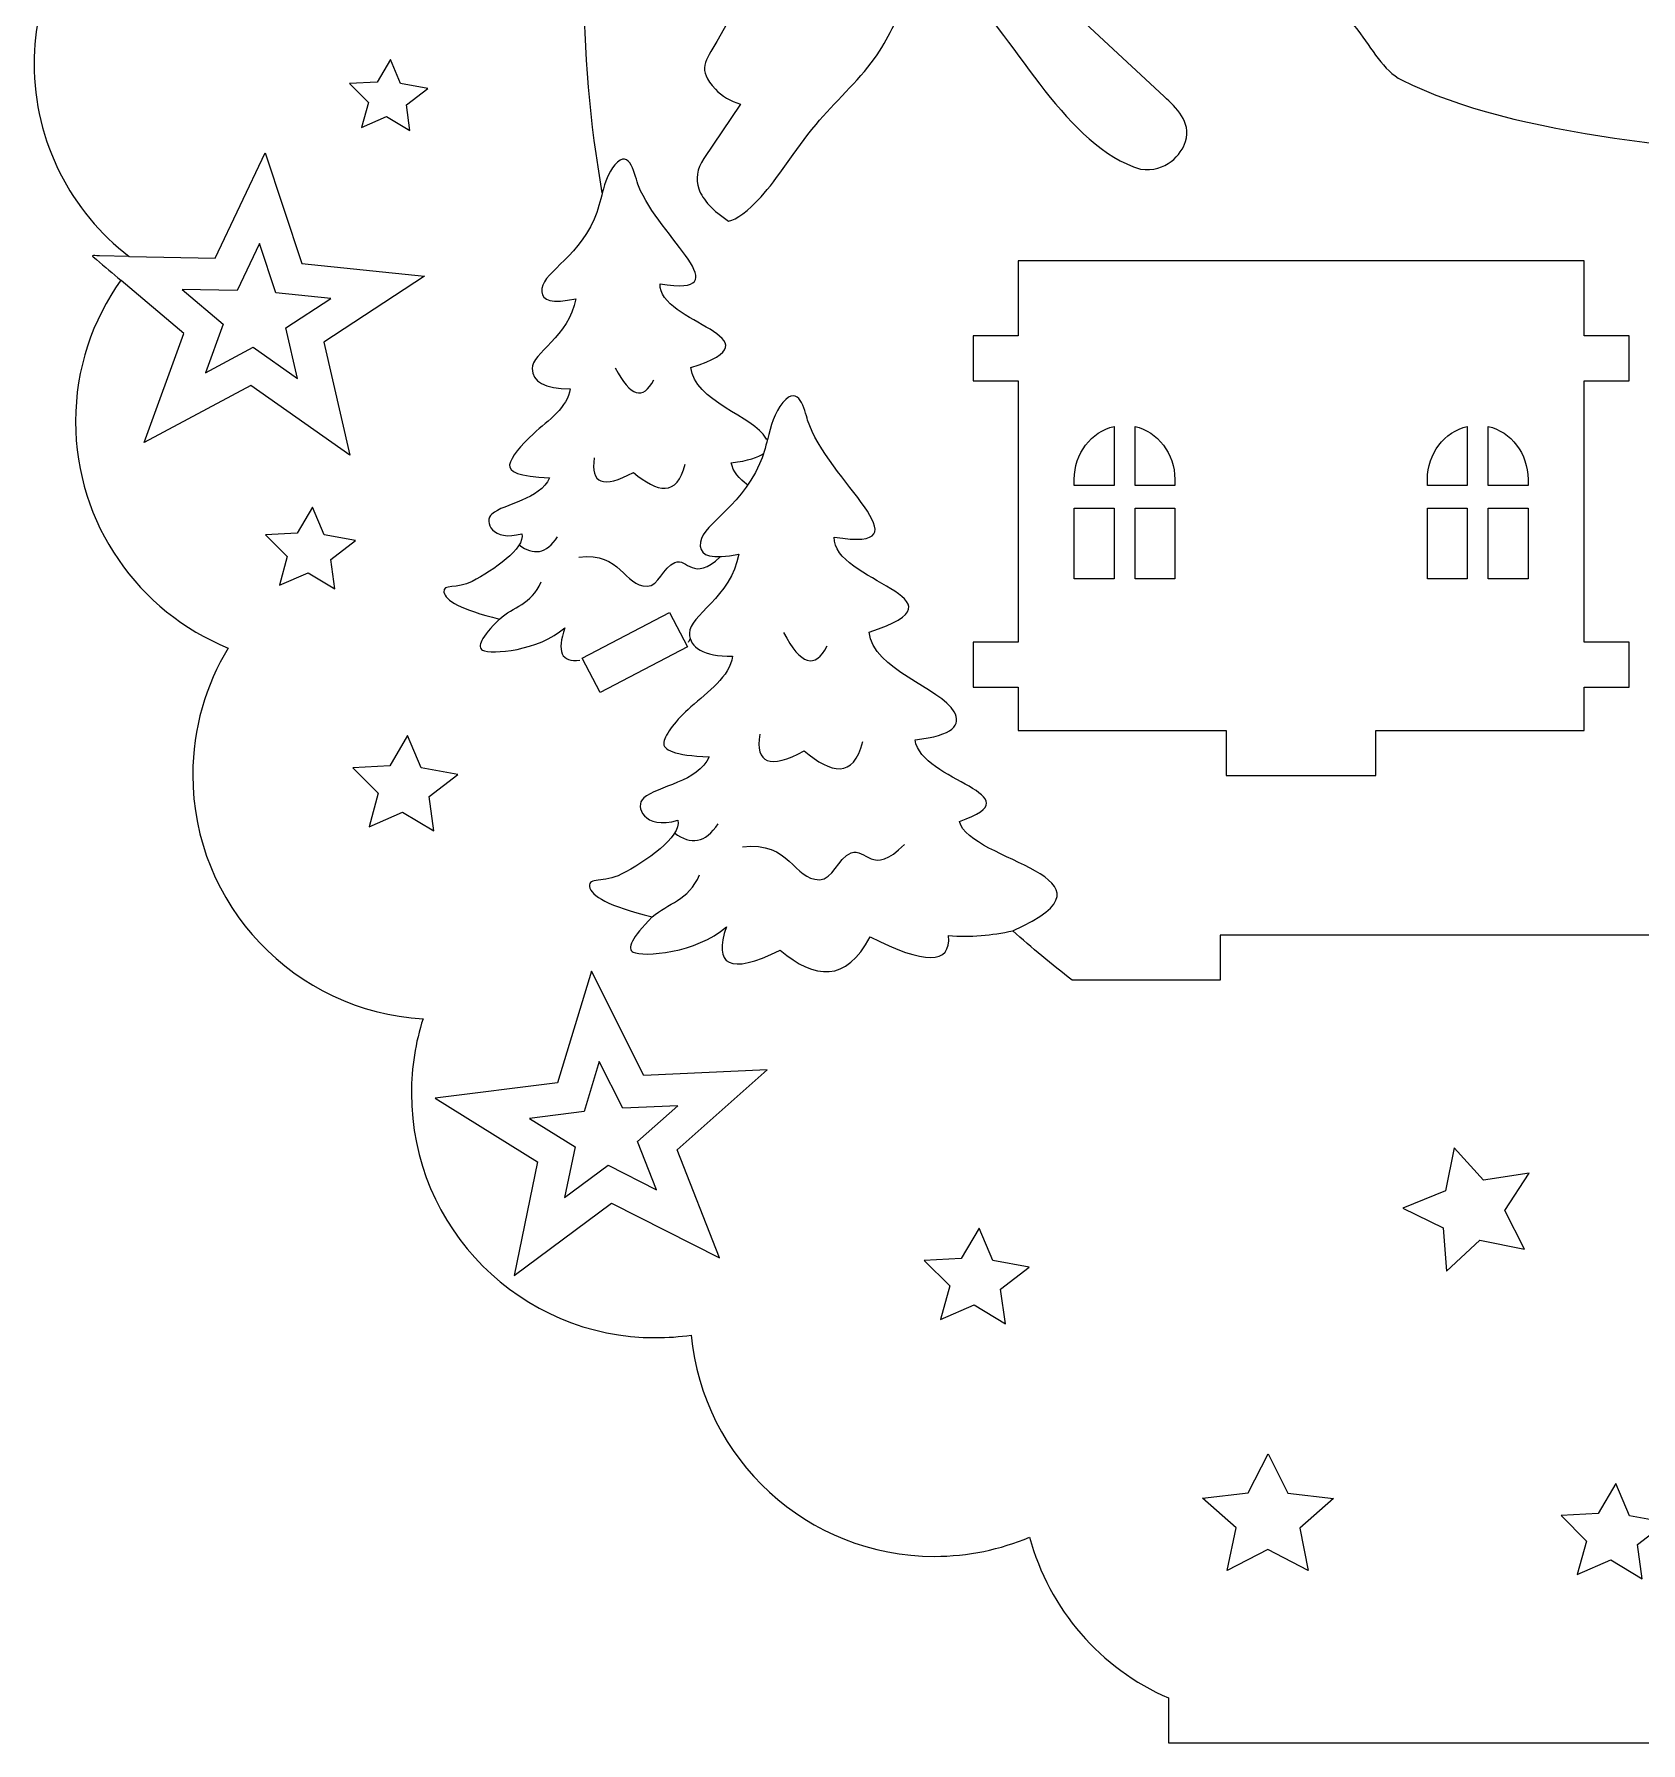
# Model space of a CAD drawing. Header units: centimetres. Extents: x -55.4 to 38.6, y -20 to 10.1.
# Drawn here: x -55.42 to -41.1, y -19.82 to -4.6 of the extents above; entities that cross this region are included whole.
import ezdxf

# ---------------------------------------------------------------- set-up
doc = ezdxf.new("R2010")
doc.units = ezdxf.units.CM
doc.header["$MEASUREMENT"] = 0
doc.layers.add('layer 1', color=7, linetype='Continuous')

msp = doc.modelspace()

# ---------------------------------------------------------------- linework, layer by layer
at = {"layer": 'layer 1', "color": 250, "lineweight": 9}
for points, knots in [([(-34.32913, -19.4163), (-34.32913, -19.4163), (-34.32913, -19.8163), (-34.32913, -19.8163), (-34.32913, -19.8163), (-34.32913, -19.8163), (-45.31141, -19.8163), (-45.31141, -19.8163), (-45.31141, -19.8163), (-45.31141, -19.8163), (-45.31141, -19.4163), (-45.31141, -19.4163), (-45.31141, -19.4163), (-45.91413, -19.1549), (-46.37528, -18.62855), (-46.54795, -17.98422), (-46.54795, -17.98422), (-46.80851, -18.09459), (-47.09505, -18.15565), (-47.39585, -18.15565), (-47.39585, -18.15565), (-48.52813, -18.15565), (-49.45837, -17.29055), (-49.56163, -16.18526), (-49.56163, -16.18526), (-49.66535, -16.20043), (-49.77147, -16.2083), (-49.87941, -16.2083), (-49.87941, -16.2083), (-51.0808, -16.2083), (-52.05471, -15.23439), (-52.05471, -14.03301), (-52.05471, -14.03301), (-52.05471, -13.80123), (-52.01845, -13.57794), (-51.95133, -13.36846), (-51.95133, -13.36846), (-53.09475, -13.3039), (-54.00205, -12.35625), (-54.00205, -11.19667), (-54.00205, -11.19667), (-54.00205, -10.78309), (-53.88664, -10.39645), (-53.68627, -10.06725), (-53.68627, -10.06725), (-54.48371, -9.74467), (-55.04628, -8.96298), (-55.04628, -8.04989), (-55.04628, -8.04989), (-55.04628, -7.58061), (-54.89767, -7.14602), (-54.64317, -6.79218), (-54.64317, -6.79218), (-54.71439, -6.73198), (-54.78739, -6.67025), (-54.8604, -6.60851), (-54.8604, -6.60851), (-54.91568, -6.56178), (-54.9042, -6.57365), (-54.83465, -6.57506), (-54.83465, -6.57506), (-54.83465, -6.57506), (-54.57012, -6.58038), (-54.57012, -6.58038), (-54.57012, -6.58038), (-55.08657, -6.18225), (-55.41536, -5.56101), (-55.41536, -4.86298), (-55.41536, -4.86298), (-55.41536, -4.24602), (-55.15852, -3.68905), (-54.74709, -3.29275), (-54.74709, -3.29275), (-54.92117, -3.22939), (-54.99531, -3.16963), (-55.00517, -3.11197), (-55.00517, -3.11197), (-55.01953, -3.02825), (-54.87787, -3.08386), (-54.72757, -3.00543), (-54.72757, -3.00543), (-54.72173, -3.00241), (-54.71583, -2.99927), (-54.71033, -2.99634), (-54.71033, -2.99634), (-55.02703, -2.62425), (-55.21781, -2.14199), (-55.21781, -1.61519), (-55.21781, -1.61519), (-55.21781, -0.77786), (-54.73585, -0.0531), (-54.03421, 0.29677), (-54.03421, 0.29677), (-54.16875, 0.57646), (-54.24413, 0.89001), (-54.24413, 1.22114), (-54.24413, 1.22114), (-54.24413, 2.36257), (-53.34852, 3.29478), (-52.22173, 3.35341), (-52.22173, 3.35341), (-52.29161, 3.56453), (-52.32944, 3.79027), (-52.32944, 4.02485), (-52.32944, 4.02485), (-52.32944, 5.2041), (-51.37349, 6.16005), (-50.19427, 6.16005), (-50.19427, 6.16005), (-50.04036, 6.16005), (-49.89025, 6.14375), (-49.74557, 6.11282), (-49.74557, 6.11282), (-49.70365, 7.21077), (-48.80036, 8.08798), (-47.69217, 8.08798), (-47.69217, 8.08798), (-47.31487, 8.08798), (-46.96129, 7.9863), (-46.65741, 7.80885), (-46.65741, 7.80885), (-46.44212, 8.71343), (-45.62877, 9.38621), (-44.65828, 9.38621), (-44.65828, 9.38621), (-44.16483, 9.38621), (-43.71199, 9.21229), (-43.35776, 8.92241), (-43.35776, 8.92241), (-43.03591, 9.63678), (-42.31767, 10.1341), (-41.48327, 10.1341), (-41.48327, 10.1341), (-40.71253, 10.1341), (-40.04091, 9.70982), (-39.68924, 9.08207), (-39.68924, 9.08207), (-39.32088, 9.63441), (-38.69215, 9.99829), (-37.97841, 9.99829), (-37.97841, 9.99829), (-37.04063, 9.99829), (-36.24957, 9.37014), (-36.00305, 8.51165), (-36.00305, 8.51165), (-35.18447, 9.13679), (-34.05309, 8.78231), (-33.47231, 7.99927), (-33.47231, 7.99927), (-33.47231, 7.99927), (-33.48869, 8.19862), (-33.48869, 8.19862), (-33.48869, 8.19862), (-33.49113, 8.22827), (-33.47461, 8.25495), (-33.44699, 8.26599), (-33.44699, 8.26599), (-33.41936, 8.27703), (-33.389, 8.26907), (-33.37033, 8.24591), (-33.37033, 8.24591), (-33.37033, 8.24591), (-32.90463, 7.66782), (-32.90463, 7.66782), (-32.90463, 7.66782), (-32.90463, 7.66782), (-31.78068, 8.85139), (-31.78068, 8.85139), (-31.78068, 8.85139), (-31.76109, 8.87202), (-31.73219, 8.87797), (-31.70604, 8.86675), (-31.70604, 8.86675), (-31.67991, 8.85554), (-31.66431, 8.83049), (-31.66576, 8.80209), (-31.66576, 8.80209), (-31.66576, 8.80209), (-31.74959, 7.16126), (-31.74959, 7.16126), (-31.74959, 7.16126), (-31.74959, 7.16126), (-30.98829, 7.22386), (-30.98829, 7.22386), (-30.98829, 7.22386), (-30.95864, 7.2263), (-30.93196, 7.20978), (-30.92092, 7.18215), (-30.92092, 7.18215), (-30.90988, 7.15453), (-30.91784, 7.12417), (-30.941, 7.1055), (-30.941, 7.1055), (-30.941, 7.1055), (-31.53587, 6.6263), (-31.53587, 6.6263), (-31.53587, 6.6263), (-31.53587, 6.6263), (-30.34448, 5.49493), (-30.34448, 5.49493), (-30.34448, 5.49493), (-30.32385, 5.47534), (-30.31791, 5.44642), (-30.32912, 5.42029), (-30.32912, 5.42029), (-30.34033, 5.39415), (-30.36539, 5.37855), (-30.39379, 5.38001), (-30.39379, 5.38001), (-30.39379, 5.38001), (-32.02388, 5.46329), (-32.02388, 5.46329), (-32.02388, 5.46329), (-32.02388, 5.46329), (-31.96305, 4.72346), (-31.96305, 4.72346), (-31.96305, 4.72346), (-31.96061, 4.69381), (-31.97713, 4.66713), (-32.00476, 4.65609), (-32.00476, 4.65609), (-32.03239, 4.64505), (-32.06275, 4.65301), (-32.08141, 4.67617), (-32.08141, 4.67617), (-32.08141, 4.67617), (-32.55561, 5.26482), (-32.55561, 5.26482), (-32.55561, 5.26482), (-32.55561, 5.26482), (-33.70095, 4.05873), (-33.70095, 4.05873), (-33.70095, 4.05873), (-33.72053, 4.0381), (-33.74944, 4.03215), (-33.77557, 4.04337), (-33.77557, 4.04337), (-33.80172, 4.05458), (-33.81732, 4.07963), (-33.81587, 4.10803), (-33.81587, 4.10803), (-33.81587, 4.10803), (-33.73156, 5.75841), (-33.73156, 5.75841), (-33.73156, 5.75841), (-33.73156, 5.75841), (-34.46345, 5.69822), (-34.46345, 5.69822), (-34.46345, 5.69822), (-34.49311, 5.69578), (-34.51979, 5.7123), (-34.53083, 5.73993), (-34.53083, 5.73993), (-34.54187, 5.76755), (-34.53391, 5.79791), (-34.51075, 5.81658), (-34.51075, 5.81658), (-34.51075, 5.81658), (-34.19817, 6.06837), (-34.19817, 6.06837), (-34.19817, 6.06837), (-35.70387, 6.80942), (-37.39851, 7.22546), (-39.19031, 7.22546), (-39.19031, 7.22546), (-45.44647, 7.22546), (-50.51808, 2.15385), (-50.51808, -4.10231), (-50.51808, -4.10231), (-50.51808, -4.75637), (-50.46263, -5.39749), (-50.35403, -6.01295), (-50.35403, -6.01295), (-50.3286, -5.91738), (-50.30124, -5.83374), (-50.24388, -5.76553), (-50.24388, -5.76553), (-50.10335, -5.59845), (-50.06239, -5.87687), (-50.03195, -5.95235), (-50.03195, -5.95235), (-49.84733, -6.40991), (-49.10077, -6.94547), (-49.84003, -6.82289), (-49.84003, -6.82289), (-49.86077, -7.17783), (-48.72325, -7.30238), (-49.56601, -7.57015), (-49.56601, -7.57015), (-49.53804, -7.86466), (-48.99967, -8.01034), (-48.89657, -8.19739), (-48.89657, -8.19739), (-48.89221, -8.2053), (-48.88852, -8.2131), (-48.88361, -8.21294), (-48.88361, -8.21294), (-48.85141, -8.08722), (-48.82203, -7.97183), (-48.7454, -7.88071), (-48.7454, -7.88071), (-48.60124, -7.70935), (-48.55273, -7.94991), (-48.52483, -8.03822), (-48.52483, -8.03822), (-48.35751, -8.56734), (-47.42089, -9.22247), (-48.28783, -9.07871), (-48.28783, -9.07871), (-48.31135, -9.48087), (-47.02252, -9.62198), (-47.97737, -9.92538), (-47.97737, -9.92538), (-47.94568, -10.25905), (-47.33571, -10.42411), (-47.21889, -10.63605), (-47.21889, -10.63605), (-47.15491, -10.75211), (-47.22192, -10.84415), (-47.56815, -10.88494), (-47.56815, -10.88494), (-47.51405, -11.26125), (-46.4722, -11.36942), (-47.17304, -11.61166), (-47.17304, -11.61166), (-47.08533, -11.97131), (-45.61472, -12.10519), (-46.69823, -12.58479), (-46.69823, -12.58479), (-46.5266, -12.73682), (-46.35031, -12.88373), (-46.16961, -13.02526), (-46.16961, -13.02526), (-46.16961, -13.02526), (-44.84965, -13.02526), (-44.84965, -13.02526), (-44.84965, -13.02526), (-44.84965, -13.02526), (-44.84965, -12.62526), (-44.84965, -12.62526), (-44.84965, -12.62526), (-44.84965, -12.62526), (-39.80765, -12.62526), (-39.80765, -12.62526), (-39.80765, -12.62526), (-39.80765, -12.62526), (-39.80765, -13.02526), (-39.80765, -13.02526), (-39.80765, -13.02526), (-39.80765, -13.02526), (-33.2026, -13.02526), (-33.2026, -13.02526), (-33.2026, -13.02526), (-33.2026, -13.02526), (-33.2026, -12.62526), (-33.2026, -12.62526), (-33.2026, -12.62526), (-33.2026, -12.62526), (-31.86927, -12.62526), (-31.86927, -12.62526), (-31.86927, -12.62526), (-31.86927, -12.62526), (-31.86927, -13.02526), (-31.86927, -13.02526), (-31.86927, -13.02526), (-31.86927, -13.02526), (-30.26955, -13.02526), (-30.26955, -13.02526), (-30.26955, -13.02526), (-30.1296, -13.31262), (-30.05107, -13.63541), (-30.05107, -13.97654), (-30.05107, -13.97654), (-30.05107, -15.17795), (-31.02497, -16.15186), (-32.22639, -16.15186), (-32.22639, -16.15186), (-32.31852, -16.15186), (-32.40932, -16.14611), (-32.49844, -16.13501), (-32.49844, -16.13501), (-32.37661, -16.40655), (-32.30884, -16.70765), (-32.30884, -17.02455), (-32.30884, -17.02455), (-32.30884, -18.17906), (-33.1928, -19.32871), (-34.32913, -19.4163)], [0, 0, 0, 0, 0.01020408, 0.01020408, 0.01020408, 0.01020408, 0.02040816, 0.02040816, 0.02040816, 0.02040816, 0.03061224, 0.03061224, 0.03061224, 0.03061224, 0.04081633, 0.04081633, 0.04081633, 0.04081633, 0.05102041, 0.05102041, 0.05102041, 0.05102041, 0.06122449, 0.06122449, 0.06122449, 0.06122449, 0.07142857, 0.07142857, 0.07142857, 0.07142857, 0.08163265, 0.08163265, 0.08163265, 0.08163265, 0.09183673, 0.09183673, 0.09183673, 0.09183673, 0.10204082, 0.10204082, 0.10204082, 0.10204082, 0.1122449, 0.1122449, 0.1122449, 0.1122449, 0.12244898, 0.12244898, 0.12244898, 0.12244898, 0.13265306, 0.13265306, 0.13265306, 0.13265306, 0.14285714, 0.14285714, 0.14285714, 0.14285714, 0.15306122, 0.15306122, 0.15306122, 0.15306122, 0.16326531, 0.16326531, 0.16326531, 0.16326531, 0.17346939, 0.17346939, 0.17346939, 0.17346939, 0.18367347, 0.18367347, 0.18367347, 0.18367347, 0.19387755, 0.19387755, 0.19387755, 0.19387755, 0.20408163, 0.20408163, 0.20408163, 0.20408163, 0.21428571, 0.21428571, 0.21428571, 0.21428571, 0.2244898, 0.2244898, 0.2244898, 0.2244898, 0.23469388, 0.23469388, 0.23469388, 0.23469388, 0.24489796, 0.24489796, 0.24489796, 0.24489796, 0.25510204, 0.25510204, 0.25510204, 0.25510204, 0.26530612, 0.26530612, 0.26530612, 0.26530612, 0.2755102, 0.2755102, 0.2755102, 0.2755102, 0.28571429, 0.28571429, 0.28571429, 0.28571429, 0.29591837, 0.29591837, 0.29591837, 0.29591837, 0.30612245, 0.30612245, 0.30612245, 0.30612245, 0.31632653, 0.31632653, 0.31632653, 0.31632653, 0.32653061, 0.32653061, 0.32653061, 0.32653061, 0.33673469, 0.33673469, 0.33673469, 0.33673469, 0.34693878, 0.34693878, 0.34693878, 0.34693878, 0.35714286, 0.35714286, 0.35714286, 0.35714286, 0.36734694, 0.36734694, 0.36734694, 0.36734694, 0.37755102, 0.37755102, 0.37755102, 0.37755102, 0.3877551, 0.3877551, 0.3877551, 0.3877551, 0.39795918, 0.39795918, 0.39795918, 0.39795918, 0.40816327, 0.40816327, 0.40816327, 0.40816327, 0.41836735, 0.41836735, 0.41836735, 0.41836735, 0.42857143, 0.42857143, 0.42857143, 0.42857143, 0.43877551, 0.43877551, 0.43877551, 0.43877551, 0.44897959, 0.44897959, 0.44897959, 0.44897959, 0.45918367, 0.45918367, 0.45918367, 0.45918367, 0.46938776, 0.46938776, 0.46938776, 0.46938776, 0.47959184, 0.47959184, 0.47959184, 0.47959184, 0.48979592, 0.48979592, 0.48979592, 0.48979592, 0.5, 0.5, 0.5, 0.5, 0.51020408, 0.51020408, 0.51020408, 0.51020408, 0.52040816, 0.52040816, 0.52040816, 0.52040816, 0.53061224, 0.53061224, 0.53061224, 0.53061224, 0.54081633, 0.54081633, 0.54081633, 0.54081633, 0.55102041, 0.55102041, 0.55102041, 0.55102041, 0.56122449, 0.56122449, 0.56122449, 0.56122449, 0.57142857, 0.57142857, 0.57142857, 0.57142857, 0.58163265, 0.58163265, 0.58163265, 0.58163265, 0.59183673, 0.59183673, 0.59183673, 0.59183673, 0.60204082, 0.60204082, 0.60204082, 0.60204082, 0.6122449, 0.6122449, 0.6122449, 0.6122449, 0.62244898, 0.62244898, 0.62244898, 0.62244898, 0.63265306, 0.63265306, 0.63265306, 0.63265306, 0.64285714, 0.64285714, 0.64285714, 0.64285714, 0.65306122, 0.65306122, 0.65306122, 0.65306122, 0.66326531, 0.66326531, 0.66326531, 0.66326531, 0.67346939, 0.67346939, 0.67346939, 0.67346939, 0.68367347, 0.68367347, 0.68367347, 0.68367347, 0.69387755, 0.69387755, 0.69387755, 0.69387755, 0.70408163, 0.70408163, 0.70408163, 0.70408163, 0.71428571, 0.71428571, 0.71428571, 0.71428571, 0.7244898, 0.7244898, 0.7244898, 0.7244898, 0.73469388, 0.73469388, 0.73469388, 0.73469388, 0.74489796, 0.74489796, 0.74489796, 0.74489796, 0.75510204, 0.75510204, 0.75510204, 0.75510204, 0.76530612, 0.76530612, 0.76530612, 0.76530612, 0.7755102, 0.7755102, 0.7755102, 0.7755102, 0.78571429, 0.78571429, 0.78571429, 0.78571429, 0.79591837, 0.79591837, 0.79591837, 0.79591837, 0.80612245, 0.80612245, 0.80612245, 0.80612245, 0.81632653, 0.81632653, 0.81632653, 0.81632653, 0.82653061, 0.82653061, 0.82653061, 0.82653061, 0.83673469, 0.83673469, 0.83673469, 0.83673469, 0.84693878, 0.84693878, 0.84693878, 0.84693878, 0.85714286, 0.85714286, 0.85714286, 0.85714286, 0.86734694, 0.86734694, 0.86734694, 0.86734694, 0.87755102, 0.87755102, 0.87755102, 0.87755102, 0.8877551, 0.8877551, 0.8877551, 0.8877551, 0.89795918, 0.89795918, 0.89795918, 0.89795918, 0.90816327, 0.90816327, 0.90816327, 0.90816327, 0.91836735, 0.91836735, 0.91836735, 0.91836735, 0.92857143, 0.92857143, 0.92857143, 0.92857143, 0.93877551, 0.93877551, 0.93877551, 0.93877551, 0.94897959, 0.94897959, 0.94897959, 0.94897959, 0.95918367, 0.95918367, 0.95918367, 0.95918367, 0.96938776, 0.96938776, 0.96938776, 0.96938776, 0.97959184, 0.97959184, 0.97959184, 0.97959184, 1, 1, 1, 1]), ([(-40.99292, -0.88982), (-40.91452, -1.16878), (-40.83613, -1.44777), (-40.75773, -1.72673), (-40.75773, -1.72673), (-40.66925, -2.04174), (-40.66471, -1.96941), (-40.99292, -1.96941), (-40.99292, -1.96941), (-40.99292, -1.96941), (-42.64469, -1.93554), (-42.64469, -1.93554), (-42.64469, -1.93554), (-42.64469, -1.93554), (-40.99292, -3.30749), (-40.99292, -3.30749), (-40.99292, -3.30749), (-40.99292, -3.30749), (-39.2348, -4.9059), (-39.2348, -4.9059), (-39.2348, -4.9059), (-38.96301, -5.16475), (-38.81123, -5.39953), (-38.84853, -5.59626), (-38.84853, -5.59626), (-38.89315, -5.83179), (-39.06855, -5.74914), (-39.26829, -5.73273), (-39.26829, -5.73273), (-40.52672, -5.62931), (-42.20485, -5.52678), (-43.23429, -5.00827), (-43.23429, -5.00827), (-43.39696, -4.92634), (-43.49631, -4.72843), (-43.62484, -4.56622), (-43.62484, -4.56622), (-43.83015, -4.3071), (-44.04435, -4.03866), (-44.21491, -3.72278), (-44.21491, -3.72278), (-44.21491, -3.72278), (-45.71764, -0.93962), (-45.71764, -0.93962), (-45.71764, -0.93962), (-45.81197, -0.76491), (-45.919, -0.54497), (-46.14903, -0.57777), (-46.14903, -0.57777), (-46.33752, -0.60462), (-46.44081, -0.82807), (-46.53129, -0.98559), (-46.53129, -0.98559), (-46.53129, -0.98559), (-48.46139, -4.34575), (-48.46139, -4.34575), (-48.46139, -4.34575), (-48.48317, -4.38366), (-48.51671, -4.45309), (-48.46941, -4.48693), (-48.46941, -4.48693), (-48.42475, -4.51886), (-48.37228, -4.46637), (-48.34403, -4.43331), (-48.34403, -4.43331), (-48.34403, -4.43331), (-47.68856, -3.66661), (-47.68856, -3.66661), (-47.68856, -3.66661), (-47.60379, -3.56743), (-47.50929, -3.42187), (-47.37141, -3.41045), (-47.37141, -3.41045), (-47.23649, -3.39925), (-47.13595, -3.49534), (-47.04535, -3.57963), (-47.04535, -3.57963), (-47.04535, -3.57963), (-45.35003, -5.15702), (-45.35003, -5.15702), (-45.35003, -5.15702), (-45.2426, -5.25698), (-45.10537, -5.37809), (-45.15952, -5.55722), (-45.15952, -5.55722), (-45.195, -5.67455), (-45.33205, -5.83271), (-45.56084, -5.80335), (-45.56084, -5.80335), (-46.22524, -5.59427), (-46.62859, -4.70095), (-47.16245, -4.14975), (-47.16245, -4.14975), (-47.23981, -4.08442), (-47.31381, -4.05523), (-47.38395, -4.06734), (-47.38395, -4.06734), (-47.49065, -4.08573), (-47.57343, -4.20814), (-47.63203, -4.30033), (-47.63203, -4.30033), (-47.72913, -4.45302), (-47.80592, -4.64457), (-47.92889, -4.81718), (-47.92889, -4.81718), (-48.07883, -5.02767), (-48.28813, -5.2069), (-48.45041, -5.40393), (-48.45041, -5.40393), (-48.64716, -5.64277), (-48.79479, -5.89175), (-48.93927, -6.04793), (-48.93927, -6.04793), (-49.05688, -6.17506), (-49.15709, -6.25589), (-49.23025, -6.26497), (-49.23025, -6.26497), (-49.36544, -6.17413), (-49.45947, -6.07894), (-49.49487, -5.97759), (-49.49487, -5.97759), (-49.52448, -5.89283), (-49.51309, -5.80373), (-49.45048, -5.70925), (-49.45048, -5.70925), (-49.45048, -5.70925), (-49.12443, -5.22339), (-49.12443, -5.22339), (-49.12443, -5.22339), (-49.21372, -5.19549), (-49.28907, -5.15251), (-49.34684, -5.09066), (-49.34684, -5.09066), (-49.51605, -4.90951), (-49.43401, -4.84225), (-49.33408, -4.66513), (-49.33408, -4.66513), (-49.33408, -4.66513), (-46.65497, 0.08333), (-46.65497, 0.08333), (-46.65497, 0.08333), (-46.57584, 0.21735), (-46.48431, 0.29399), (-46.38301, 0.3253), (-46.38301, 0.3253), (-46.25868, 0.36374), (-46.11957, 0.33391), (-45.97057, 0.25819), (-45.97057, 0.25819), (-45.35895, -0.13905), (-44.7196, -0.4267), (-44.05153, -0.60091), (-44.05153, -0.60091), (-42.98261, -1.01473), (-42.01245, -0.79351), (-40.99292, -0.88982)], [0, 0, 0, 0, 0.025, 0.025, 0.025, 0.025, 0.05, 0.05, 0.05, 0.05, 0.075, 0.075, 0.075, 0.075, 0.1, 0.1, 0.1, 0.1, 0.125, 0.125, 0.125, 0.125, 0.15, 0.15, 0.15, 0.15, 0.175, 0.175, 0.175, 0.175, 0.2, 0.2, 0.2, 0.2, 0.225, 0.225, 0.225, 0.225, 0.25, 0.25, 0.25, 0.25, 0.275, 0.275, 0.275, 0.275, 0.3, 0.3, 0.3, 0.3, 0.325, 0.325, 0.325, 0.325, 0.35, 0.35, 0.35, 0.35, 0.375, 0.375, 0.375, 0.375, 0.4, 0.4, 0.4, 0.4, 0.425, 0.425, 0.425, 0.425, 0.45, 0.45, 0.45, 0.45, 0.475, 0.475, 0.475, 0.475, 0.5, 0.5, 0.5, 0.5, 0.525, 0.525, 0.525, 0.525, 0.55, 0.55, 0.55, 0.55, 0.575, 0.575, 0.575, 0.575, 0.6, 0.6, 0.6, 0.6, 0.625, 0.625, 0.625, 0.625, 0.65, 0.65, 0.65, 0.65, 0.675, 0.675, 0.675, 0.675, 0.7, 0.7, 0.7, 0.7, 0.725, 0.725, 0.725, 0.725, 0.75, 0.75, 0.75, 0.75, 0.775, 0.775, 0.775, 0.775, 0.8, 0.8, 0.8, 0.8, 0.825, 0.825, 0.825, 0.825, 0.85, 0.85, 0.85, 0.85, 0.875, 0.875, 0.875, 0.875, 0.9, 0.9, 0.9, 0.9, 0.925, 0.925, 0.925, 0.925, 0.95, 0.95, 0.95, 0.95, 1, 1, 1, 1]), ([(-52.24232, -4.82569), (-52.24232, -4.82569), (-52.15137, -5.04045), (-52.15137, -5.04045), (-52.15137, -5.04045), (-52.15137, -5.04045), (-51.90939, -5.08502), (-51.90939, -5.08502), (-51.90939, -5.08502), (-51.90939, -5.08502), (-52.09893, -5.2305), (-52.09893, -5.2305), (-52.09893, -5.2305), (-52.09893, -5.2305), (-52.06744, -5.45915), (-52.06744, -5.45915), (-52.06744, -5.45915), (-52.06744, -5.45915), (-52.27551, -5.3343), (-52.27551, -5.3343), (-52.27551, -5.3343), (-52.27551, -5.3343), (-52.49805, -5.43106), (-52.49805, -5.43106), (-52.49805, -5.43106), (-52.49805, -5.43106), (-52.43712, -5.20842), (-52.43712, -5.20842), (-52.43712, -5.20842), (-52.43712, -5.20842), (-52.60613, -5.03954), (-52.60613, -5.03954), (-52.60613, -5.03954), (-52.60613, -5.03954), (-52.36041, -5.02681), (-52.36041, -5.02681), (-52.36041, -5.02681), (-52.36041, -5.02681), (-52.24232, -4.82569), (-52.24232, -4.82569)], [0, 0, 0, 0, 0.09090909, 0.09090909, 0.09090909, 0.09090909, 0.18181818, 0.18181818, 0.18181818, 0.18181818, 0.27272727, 0.27272727, 0.27272727, 0.27272727, 0.36363636, 0.36363636, 0.36363636, 0.36363636, 0.45454545, 0.45454545, 0.45454545, 0.45454545, 0.54545455, 0.54545455, 0.54545455, 0.54545455, 0.63636364, 0.63636364, 0.63636364, 0.63636364, 0.72727273, 0.72727273, 0.72727273, 0.72727273, 0.81818182, 0.81818182, 0.81818182, 0.81818182, 1, 1, 1, 1]), ([(-53.40703, -6.46445), (-53.40703, -6.46445), (-53.26136, -6.90451), (-53.26136, -6.90451), (-53.26136, -6.90451), (-53.26136, -6.90451), (-52.77248, -6.95521), (-52.77248, -6.95521), (-52.77248, -6.95521), (-52.77248, -6.95521), (-53.17383, -7.2173), (-53.17383, -7.2173), (-53.17383, -7.2173), (-53.17383, -7.2173), (-53.07043, -7.66742), (-53.07043, -7.66742), (-53.07043, -7.66742), (-53.07043, -7.66742), (-53.46417, -7.38933), (-53.46417, -7.38933), (-53.46417, -7.38933), (-53.46417, -7.38933), (-53.88915, -7.61685), (-53.88915, -7.61685), (-53.88915, -7.61685), (-53.88915, -7.61685), (-53.73112, -7.18287), (-53.73112, -7.18287), (-53.73112, -7.18287), (-53.73112, -7.18287), (-54.09716, -6.87335), (-54.09716, -6.87335), (-54.09716, -6.87335), (-54.09716, -6.87335), (-53.60575, -6.88326), (-53.60575, -6.88326), (-53.60575, -6.88326), (-53.60575, -6.88326), (-53.40703, -6.46445), (-53.40703, -6.46445)], [0, 0, 0, 0, 0.09090909, 0.09090909, 0.09090909, 0.09090909, 0.18181818, 0.18181818, 0.18181818, 0.18181818, 0.27272727, 0.27272727, 0.27272727, 0.27272727, 0.36363636, 0.36363636, 0.36363636, 0.36363636, 0.45454545, 0.45454545, 0.45454545, 0.45454545, 0.54545455, 0.54545455, 0.54545455, 0.54545455, 0.63636364, 0.63636364, 0.63636364, 0.63636364, 0.72727273, 0.72727273, 0.72727273, 0.72727273, 0.81818182, 0.81818182, 0.81818182, 0.81818182, 1, 1, 1, 1]), ([(-44.79555, -10.80089), (-44.79555, -10.80089), (-46.64988, -10.80089), (-46.64988, -10.80089), (-46.64988, -10.80089), (-46.64988, -10.80089), (-46.64988, -10.41646), (-46.64988, -10.41646), (-46.64988, -10.41646), (-46.64988, -10.41646), (-47.04988, -10.41646), (-47.04988, -10.41646), (-47.04988, -10.41646), (-47.04988, -10.41646), (-47.04988, -10.01646), (-47.04988, -10.01646), (-47.04988, -10.01646), (-47.04988, -10.01646), (-46.64988, -10.01646), (-46.64988, -10.01646), (-46.64988, -10.01646), (-46.64988, -10.01646), (-46.64988, -7.68661), (-46.64988, -7.68661), (-46.64988, -7.68661), (-46.64988, -7.68661), (-47.04988, -7.68661), (-47.04988, -7.68661), (-47.04988, -7.68661), (-47.04988, -7.68661), (-47.04988, -7.28661), (-47.04988, -7.28661), (-47.04988, -7.28661), (-47.04988, -7.28661), (-46.64988, -7.28661), (-46.64988, -7.28661), (-46.64988, -7.28661), (-46.64988, -7.28661), (-46.64988, -6.61809), (-46.64988, -6.61809), (-46.64988, -6.61809), (-46.64988, -6.61809), (-41.60788, -6.61809), (-41.60788, -6.61809), (-41.60788, -6.61809), (-41.60788, -6.61809), (-41.60788, -7.28661), (-41.60788, -7.28661), (-41.60788, -7.28661), (-41.60788, -7.28661), (-41.20788, -7.28661), (-41.20788, -7.28661), (-41.20788, -7.28661), (-41.20788, -7.28661), (-41.20788, -7.68661), (-41.20788, -7.68661), (-41.20788, -7.68661), (-41.20788, -7.68661), (-41.60788, -7.68661), (-41.60788, -7.68661), (-41.60788, -7.68661), (-41.60788, -7.68661), (-41.60788, -10.01646), (-41.60788, -10.01646), (-41.60788, -10.01646), (-41.60788, -10.01646), (-41.20788, -10.01646), (-41.20788, -10.01646), (-41.20788, -10.01646), (-41.20788, -10.01646), (-41.20788, -10.41646), (-41.20788, -10.41646), (-41.20788, -10.41646), (-41.20788, -10.41646), (-41.60788, -10.41646), (-41.60788, -10.41646), (-41.60788, -10.41646), (-41.60788, -10.41646), (-41.60788, -10.80089), (-41.60788, -10.80089), (-41.60788, -10.80089), (-41.60788, -10.80089), (-43.46221, -10.80089), (-43.46221, -10.80089), (-43.46221, -10.80089), (-43.46221, -10.80089), (-43.46221, -11.20089), (-43.46221, -11.20089), (-43.46221, -11.20089), (-43.46221, -11.20089), (-44.79555, -11.20089), (-44.79555, -11.20089), (-44.79555, -11.20089), (-44.79555, -11.20089), (-44.79555, -10.80089), (-44.79555, -10.80089)], [0, 0, 0, 0, 0.04, 0.04, 0.04, 0.04, 0.08, 0.08, 0.08, 0.08, 0.12, 0.12, 0.12, 0.12, 0.16, 0.16, 0.16, 0.16, 0.2, 0.2, 0.2, 0.2, 0.24, 0.24, 0.24, 0.24, 0.28, 0.28, 0.28, 0.28, 0.32, 0.32, 0.32, 0.32, 0.36, 0.36, 0.36, 0.36, 0.4, 0.4, 0.4, 0.4, 0.44, 0.44, 0.44, 0.44, 0.48, 0.48, 0.48, 0.48, 0.52, 0.52, 0.52, 0.52, 0.56, 0.56, 0.56, 0.56, 0.6, 0.6, 0.6, 0.6, 0.64, 0.64, 0.64, 0.64, 0.68, 0.68, 0.68, 0.68, 0.72, 0.72, 0.72, 0.72, 0.76, 0.76, 0.76, 0.76, 0.8, 0.8, 0.8, 0.8, 0.84, 0.84, 0.84, 0.84, 0.88, 0.88, 0.88, 0.88, 0.92, 0.92, 0.92, 0.92, 1, 1, 1, 1]), ([(-45.7954, -8.09383), (-45.99743, -8.14042), (-46.15009, -8.33494), (-46.15009, -8.56601), (-46.15009, -8.56601), (-46.15009, -8.56601), (-46.15009, -8.6213), (-46.15009, -8.6213), (-46.15009, -8.6213), (-46.15009, -8.6213), (-45.7954, -8.6213), (-45.7954, -8.6213), (-45.7954, -8.6213), (-45.7954, -8.6213), (-45.7954, -8.09383), (-45.7954, -8.09383)], [0, 0, 0, 0, 0.2, 0.2, 0.2, 0.2, 0.4, 0.4, 0.4, 0.4, 0.6, 0.6, 0.6, 0.6, 1, 1, 1, 1]), ([(-45.25403, -8.6213), (-45.25403, -8.6213), (-45.25403, -8.56601), (-45.25403, -8.56601), (-45.25403, -8.56601), (-45.25403, -8.33494), (-45.40669, -8.14042), (-45.60873, -8.09383), (-45.60873, -8.09383), (-45.60873, -8.09383), (-45.60873, -8.6213), (-45.60873, -8.6213), (-45.60873, -8.6213), (-45.60873, -8.6213), (-45.25403, -8.6213), (-45.25403, -8.6213)], [0, 0, 0, 0, 0.2, 0.2, 0.2, 0.2, 0.4, 0.4, 0.4, 0.4, 0.6, 0.6, 0.6, 0.6, 1, 1, 1, 1]), ([(-42.64903, -8.09383), (-42.85105, -8.14042), (-43.00372, -8.33494), (-43.00372, -8.56601), (-43.00372, -8.56601), (-43.00372, -8.56601), (-43.00372, -8.6213), (-43.00372, -8.6213), (-43.00372, -8.6213), (-43.00372, -8.6213), (-42.64903, -8.6213), (-42.64903, -8.6213), (-42.64903, -8.6213), (-42.64903, -8.6213), (-42.64903, -8.09383), (-42.64903, -8.09383)], [0, 0, 0, 0, 0.2, 0.2, 0.2, 0.2, 0.4, 0.4, 0.4, 0.4, 0.6, 0.6, 0.6, 0.6, 1, 1, 1, 1]), ([(-42.10765, -8.6213), (-42.10765, -8.6213), (-42.10765, -8.56601), (-42.10765, -8.56601), (-42.10765, -8.56601), (-42.10765, -8.33494), (-42.26032, -8.14042), (-42.46236, -8.09383), (-42.46236, -8.09383), (-42.46236, -8.09383), (-42.46236, -8.6213), (-42.46236, -8.6213), (-42.46236, -8.6213), (-42.46236, -8.6213), (-42.10765, -8.6213), (-42.10765, -8.6213)], [0, 0, 0, 0, 0.2, 0.2, 0.2, 0.2, 0.4, 0.4, 0.4, 0.4, 0.6, 0.6, 0.6, 0.6, 1, 1, 1, 1]), ([(-52.93684, -8.81225), (-52.93684, -8.81225), (-52.83225, -9.05923), (-52.83225, -9.05923), (-52.83225, -9.05923), (-52.83225, -9.05923), (-52.55395, -9.1105), (-52.55395, -9.1105), (-52.55395, -9.1105), (-52.55395, -9.1105), (-52.77193, -9.27781), (-52.77193, -9.27781), (-52.77193, -9.27781), (-52.77193, -9.27781), (-52.73572, -9.54078), (-52.73572, -9.54078), (-52.73572, -9.54078), (-52.73572, -9.54078), (-52.97501, -9.39719), (-52.97501, -9.39719), (-52.97501, -9.39719), (-52.97501, -9.39719), (-53.23095, -9.50847), (-53.23095, -9.50847), (-53.23095, -9.50847), (-53.23095, -9.50847), (-53.16088, -9.25242), (-53.16088, -9.25242), (-53.16088, -9.25242), (-53.16088, -9.25242), (-53.35525, -9.05819), (-53.35525, -9.05819), (-53.35525, -9.05819), (-53.35525, -9.05819), (-53.07265, -9.04355), (-53.07265, -9.04355), (-53.07265, -9.04355), (-53.07265, -9.04355), (-52.93684, -8.81225), (-52.93684, -8.81225)], [0, 0, 0, 0, 0.09090909, 0.09090909, 0.09090909, 0.09090909, 0.18181818, 0.18181818, 0.18181818, 0.18181818, 0.27272727, 0.27272727, 0.27272727, 0.27272727, 0.36363636, 0.36363636, 0.36363636, 0.36363636, 0.45454545, 0.45454545, 0.45454545, 0.45454545, 0.54545455, 0.54545455, 0.54545455, 0.54545455, 0.63636364, 0.63636364, 0.63636364, 0.63636364, 0.72727273, 0.72727273, 0.72727273, 0.72727273, 0.81818182, 0.81818182, 0.81818182, 0.81818182, 1, 1, 1, 1]), ([(-46.15009, -8.82243), (-46.15009, -8.82243), (-46.15009, -9.45173), (-46.15009, -9.45173), (-46.15009, -9.45173), (-46.15009, -9.45173), (-45.7954, -9.45173), (-45.7954, -9.45173), (-45.7954, -9.45173), (-45.7954, -9.45173), (-45.7954, -8.82243), (-45.7954, -8.82243), (-45.7954, -8.82243), (-45.7954, -8.82243), (-46.15009, -8.82243), (-46.15009, -8.82243)], [0, 0, 0, 0, 0.2, 0.2, 0.2, 0.2, 0.4, 0.4, 0.4, 0.4, 0.6, 0.6, 0.6, 0.6, 1, 1, 1, 1]), ([(-45.60873, -9.45173), (-45.60873, -9.45173), (-45.25403, -9.45173), (-45.25403, -9.45173), (-45.25403, -9.45173), (-45.25403, -9.45173), (-45.25403, -8.82243), (-45.25403, -8.82243), (-45.25403, -8.82243), (-45.25403, -8.82243), (-45.60873, -8.82243), (-45.60873, -8.82243), (-45.60873, -8.82243), (-45.60873, -8.82243), (-45.60873, -9.45173), (-45.60873, -9.45173)], [0, 0, 0, 0, 0.2, 0.2, 0.2, 0.2, 0.4, 0.4, 0.4, 0.4, 0.6, 0.6, 0.6, 0.6, 1, 1, 1, 1]), ([(-43.00372, -8.82243), (-43.00372, -8.82243), (-43.00372, -9.45173), (-43.00372, -9.45173), (-43.00372, -9.45173), (-43.00372, -9.45173), (-42.64903, -9.45173), (-42.64903, -9.45173), (-42.64903, -9.45173), (-42.64903, -9.45173), (-42.64903, -8.82243), (-42.64903, -8.82243), (-42.64903, -8.82243), (-42.64903, -8.82243), (-43.00372, -8.82243), (-43.00372, -8.82243)], [0, 0, 0, 0, 0.2, 0.2, 0.2, 0.2, 0.4, 0.4, 0.4, 0.4, 0.6, 0.6, 0.6, 0.6, 1, 1, 1, 1]), ([(-42.46236, -9.45173), (-42.46236, -9.45173), (-42.10765, -9.45173), (-42.10765, -9.45173), (-42.10765, -9.45173), (-42.10765, -9.45173), (-42.10765, -8.82243), (-42.10765, -8.82243), (-42.10765, -8.82243), (-42.10765, -8.82243), (-42.46236, -8.82243), (-42.46236, -8.82243), (-42.46236, -8.82243), (-42.46236, -8.82243), (-42.46236, -9.45173), (-42.46236, -9.45173)], [0, 0, 0, 0, 0.2, 0.2, 0.2, 0.2, 0.4, 0.4, 0.4, 0.4, 0.6, 0.6, 0.6, 0.6, 1, 1, 1, 1]), ([(-50.53444, -10.15666), (-50.53444, -10.15666), (-50.37405, -10.46401), (-50.37405, -10.46401), (-50.37405, -10.46401), (-50.37405, -10.46401), (-49.59388, -10.0569), (-49.59388, -10.0569), (-49.59388, -10.0569), (-49.59388, -10.0569), (-49.75427, -9.74955), (-49.75427, -9.74955), (-49.75427, -9.74955), (-49.75427, -9.74955), (-50.53444, -10.15666), (-50.53444, -10.15666)], [0, 0, 0, 0, 0.2, 0.2, 0.2, 0.2, 0.4, 0.4, 0.4, 0.4, 0.6, 0.6, 0.6, 0.6, 1, 1, 1, 1]), ([(-52.08879, -10.84599), (-52.08879, -10.84599), (-51.96675, -11.13421), (-51.96675, -11.13421), (-51.96675, -11.13421), (-51.96675, -11.13421), (-51.64197, -11.19403), (-51.64197, -11.19403), (-51.64197, -11.19403), (-51.64197, -11.19403), (-51.89635, -11.38927), (-51.89635, -11.38927), (-51.89635, -11.38927), (-51.89635, -11.38927), (-51.85409, -11.69615), (-51.85409, -11.69615), (-51.85409, -11.69615), (-51.85409, -11.69615), (-52.13333, -11.52859), (-52.13333, -11.52859), (-52.13333, -11.52859), (-52.13333, -11.52859), (-52.432, -11.65845), (-52.432, -11.65845), (-52.432, -11.65845), (-52.432, -11.65845), (-52.35023, -11.35966), (-52.35023, -11.35966), (-52.35023, -11.35966), (-52.35023, -11.35966), (-52.57705, -11.13301), (-52.57705, -11.13301), (-52.57705, -11.13301), (-52.57705, -11.13301), (-52.24727, -11.11591), (-52.24727, -11.11591), (-52.24727, -11.11591), (-52.24727, -11.11591), (-52.08879, -10.84599), (-52.08879, -10.84599)], [0, 0, 0, 0, 0.09090909, 0.09090909, 0.09090909, 0.09090909, 0.18181818, 0.18181818, 0.18181818, 0.18181818, 0.27272727, 0.27272727, 0.27272727, 0.27272727, 0.36363636, 0.36363636, 0.36363636, 0.36363636, 0.45454545, 0.45454545, 0.45454545, 0.45454545, 0.54545455, 0.54545455, 0.54545455, 0.54545455, 0.63636364, 0.63636364, 0.63636364, 0.63636364, 0.72727273, 0.72727273, 0.72727273, 0.72727273, 0.81818182, 0.81818182, 0.81818182, 0.81818182, 1, 1, 1, 1]), ([(-50.38121, -13.75041), (-50.38121, -13.75041), (-50.17276, -14.16445), (-50.17276, -14.16445), (-50.17276, -14.16445), (-50.17276, -14.16445), (-49.68172, -14.1431), (-49.68172, -14.1431), (-49.68172, -14.1431), (-49.68172, -14.1431), (-50.04043, -14.46107), (-50.04043, -14.46107), (-50.04043, -14.46107), (-50.04043, -14.46107), (-49.87232, -14.89123), (-49.87232, -14.89123), (-49.87232, -14.89123), (-49.87232, -14.89123), (-50.30251, -14.6737), (-50.30251, -14.6737), (-50.30251, -14.6737), (-50.30251, -14.6737), (-50.68964, -14.96091), (-50.68964, -14.96091), (-50.68964, -14.96091), (-50.68964, -14.96091), (-50.59677, -14.5085), (-50.59677, -14.5085), (-50.59677, -14.5085), (-50.59677, -14.5085), (-51.00413, -14.25583), (-51.00413, -14.25583), (-51.00413, -14.25583), (-51.00413, -14.25583), (-50.51655, -14.19378), (-50.51655, -14.19378), (-50.51655, -14.19378), (-50.51655, -14.19378), (-50.38121, -13.75041), (-50.38121, -13.75041)], [0, 0, 0, 0, 0.09090909, 0.09090909, 0.09090909, 0.09090909, 0.18181818, 0.18181818, 0.18181818, 0.18181818, 0.27272727, 0.27272727, 0.27272727, 0.27272727, 0.36363636, 0.36363636, 0.36363636, 0.36363636, 0.45454545, 0.45454545, 0.45454545, 0.45454545, 0.54545455, 0.54545455, 0.54545455, 0.54545455, 0.63636364, 0.63636364, 0.63636364, 0.63636364, 0.72727273, 0.72727273, 0.72727273, 0.72727273, 0.81818182, 0.81818182, 0.81818182, 0.81818182, 1, 1, 1, 1]), ([(-42.76633, -14.51677), (-42.76633, -14.51677), (-42.50355, -14.80587), (-42.50355, -14.80587), (-42.50355, -14.80587), (-42.50355, -14.80587), (-42.09627, -14.74223), (-42.09627, -14.74223), (-42.09627, -14.74223), (-42.09627, -14.74223), (-42.31529, -15.07727), (-42.31529, -15.07727), (-42.31529, -15.07727), (-42.31529, -15.07727), (-42.13879, -15.42133), (-42.13879, -15.42133), (-42.13879, -15.42133), (-42.13879, -15.42133), (-42.53692, -15.33923), (-42.53692, -15.33923), (-42.53692, -15.33923), (-42.53692, -15.33923), (-42.83513, -15.61554), (-42.83513, -15.61554), (-42.83513, -15.61554), (-42.83513, -15.61554), (-42.86219, -15.22981), (-42.86219, -15.22981), (-42.86219, -15.22981), (-42.86219, -15.22981), (-43.22297, -15.05649), (-43.22297, -15.05649), (-43.22297, -15.05649), (-43.22297, -15.05649), (-42.84155, -14.90017), (-42.84155, -14.90017), (-42.84155, -14.90017), (-42.84155, -14.90017), (-42.76633, -14.51677), (-42.76633, -14.51677)], [0, 0, 0, 0, 0.09090909, 0.09090909, 0.09090909, 0.09090909, 0.18181818, 0.18181818, 0.18181818, 0.18181818, 0.27272727, 0.27272727, 0.27272727, 0.27272727, 0.36363636, 0.36363636, 0.36363636, 0.36363636, 0.45454545, 0.45454545, 0.45454545, 0.45454545, 0.54545455, 0.54545455, 0.54545455, 0.54545455, 0.63636364, 0.63636364, 0.63636364, 0.63636364, 0.72727273, 0.72727273, 0.72727273, 0.72727273, 0.81818182, 0.81818182, 0.81818182, 0.81818182, 1, 1, 1, 1]), ([(-46.99803, -15.23363), (-46.99803, -15.23363), (-46.87599, -15.52185), (-46.87599, -15.52185), (-46.87599, -15.52185), (-46.87599, -15.52185), (-46.55121, -15.58167), (-46.55121, -15.58167), (-46.55121, -15.58167), (-46.55121, -15.58167), (-46.80559, -15.77691), (-46.80559, -15.77691), (-46.80559, -15.77691), (-46.80559, -15.77691), (-46.76333, -16.08379), (-46.76333, -16.08379), (-46.76333, -16.08379), (-46.76333, -16.08379), (-47.04257, -15.91623), (-47.04257, -15.91623), (-47.04257, -15.91623), (-47.04257, -15.91623), (-47.34124, -16.04609), (-47.34124, -16.04609), (-47.34124, -16.04609), (-47.34124, -16.04609), (-47.25947, -15.7473), (-47.25947, -15.7473), (-47.25947, -15.7473), (-47.25947, -15.7473), (-47.48629, -15.52065), (-47.48629, -15.52065), (-47.48629, -15.52065), (-47.48629, -15.52065), (-47.15651, -15.50355), (-47.15651, -15.50355), (-47.15651, -15.50355), (-47.15651, -15.50355), (-46.99803, -15.23363), (-46.99803, -15.23363)], [0, 0, 0, 0, 0.09090909, 0.09090909, 0.09090909, 0.09090909, 0.18181818, 0.18181818, 0.18181818, 0.18181818, 0.27272727, 0.27272727, 0.27272727, 0.27272727, 0.36363636, 0.36363636, 0.36363636, 0.36363636, 0.45454545, 0.45454545, 0.45454545, 0.45454545, 0.54545455, 0.54545455, 0.54545455, 0.54545455, 0.63636364, 0.63636364, 0.63636364, 0.63636364, 0.72727273, 0.72727273, 0.72727273, 0.72727273, 0.81818182, 0.81818182, 0.81818182, 0.81818182, 1, 1, 1, 1]), ([(-44.42259, -17.24203), (-44.42259, -17.24203), (-44.59927, -17.59053), (-44.59927, -17.59053), (-44.59927, -17.59053), (-44.59927, -17.59053), (-45.00884, -17.63721), (-45.00884, -17.63721), (-45.00884, -17.63721), (-45.00884, -17.63721), (-44.70881, -17.90213), (-44.70881, -17.90213), (-44.70881, -17.90213), (-44.70881, -17.90213), (-44.78771, -18.28067), (-44.78771, -18.28067), (-44.78771, -18.28067), (-44.78771, -18.28067), (-44.42559, -18.09593), (-44.42559, -18.09593), (-44.42559, -18.09593), (-44.42559, -18.09593), (-44.06479, -18.28321), (-44.06479, -18.28321), (-44.06479, -18.28321), (-44.06479, -18.28321), (-44.14103, -17.90411), (-44.14103, -17.90411), (-44.14103, -17.90411), (-44.14103, -17.90411), (-43.83913, -17.64131), (-43.83913, -17.64131), (-43.83913, -17.64131), (-43.83913, -17.64131), (-44.24837, -17.59177), (-44.24837, -17.59177), (-44.24837, -17.59177), (-44.24837, -17.59177), (-44.42259, -17.24203), (-44.42259, -17.24203)], [0, 0, 0, 0, 0.09090909, 0.09090909, 0.09090909, 0.09090909, 0.18181818, 0.18181818, 0.18181818, 0.18181818, 0.27272727, 0.27272727, 0.27272727, 0.27272727, 0.36363636, 0.36363636, 0.36363636, 0.36363636, 0.45454545, 0.45454545, 0.45454545, 0.45454545, 0.54545455, 0.54545455, 0.54545455, 0.54545455, 0.63636364, 0.63636364, 0.63636364, 0.63636364, 0.72727273, 0.72727273, 0.72727273, 0.72727273, 0.81818182, 0.81818182, 0.81818182, 0.81818182, 1, 1, 1, 1]), ([(-41.32535, -17.50553), (-41.32535, -17.50553), (-41.20331, -17.79374), (-41.20331, -17.79374), (-41.20331, -17.79374), (-41.20331, -17.79374), (-40.87853, -17.85357), (-40.87853, -17.85357), (-40.87853, -17.85357), (-40.87853, -17.85357), (-41.13291, -18.04881), (-41.13291, -18.04881), (-41.13291, -18.04881), (-41.13291, -18.04881), (-41.09065, -18.35569), (-41.09065, -18.35569), (-41.09065, -18.35569), (-41.09065, -18.35569), (-41.36989, -18.18813), (-41.36989, -18.18813), (-41.36989, -18.18813), (-41.36989, -18.18813), (-41.66856, -18.31798), (-41.66856, -18.31798), (-41.66856, -18.31798), (-41.66856, -18.31798), (-41.58679, -18.01919), (-41.58679, -18.01919), (-41.58679, -18.01919), (-41.58679, -18.01919), (-41.81361, -17.79254), (-41.81361, -17.79254), (-41.81361, -17.79254), (-41.81361, -17.79254), (-41.48383, -17.77545), (-41.48383, -17.77545), (-41.48383, -17.77545), (-41.48383, -17.77545), (-41.32535, -17.50553), (-41.32535, -17.50553)], [0, 0, 0, 0, 0.09090909, 0.09090909, 0.09090909, 0.09090909, 0.18181818, 0.18181818, 0.18181818, 0.18181818, 0.27272727, 0.27272727, 0.27272727, 0.27272727, 0.36363636, 0.36363636, 0.36363636, 0.36363636, 0.45454545, 0.45454545, 0.45454545, 0.45454545, 0.54545455, 0.54545455, 0.54545455, 0.54545455, 0.63636364, 0.63636364, 0.63636364, 0.63636364, 0.72727273, 0.72727273, 0.72727273, 0.72727273, 0.81818182, 0.81818182, 0.81818182, 0.81818182, 1, 1, 1, 1])]:
    msp.add_open_spline(points, degree=3, knots=knots, dxfattribs=at)
at = {"layer": 'layer 1', "color": 177, "lineweight": 9}
for points, knots in [([(-54.56479, -6.58049), (-54.56479, -6.58049), (-53.80196, -6.59583), (-53.80196, -6.59583), (-53.80196, -6.59583), (-53.80196, -6.59583), (-53.35724, -5.65867), (-53.35724, -5.65867), (-53.35724, -5.65867), (-53.35724, -5.65867), (-53.03127, -6.64346), (-53.03127, -6.64346), (-53.03127, -6.64346), (-53.03127, -6.64346), (-51.93729, -6.75685), (-51.93729, -6.75685), (-51.93729, -6.75685), (-51.93729, -6.75685), (-52.83543, -7.34334), (-52.83543, -7.34334), (-52.83543, -7.34334), (-52.83543, -7.34334), (-52.60404, -8.35058), (-52.60404, -8.35058), (-52.60404, -8.35058), (-52.60404, -8.35058), (-53.48511, -7.7283), (-53.48511, -7.7283), (-53.48511, -7.7283), (-53.48511, -7.7283), (-54.43607, -8.23741), (-54.43607, -8.23741), (-54.43607, -8.23741), (-54.43607, -8.23741), (-54.08245, -7.2663), (-54.08245, -7.2663), (-54.08245, -7.2663), (-54.08245, -7.2663), (-54.64137, -6.79371), (-54.64137, -6.79371)], [0, 0, 0, 0, 0.09090909, 0.09090909, 0.09090909, 0.09090909, 0.18181818, 0.18181818, 0.18181818, 0.18181818, 0.27272727, 0.27272727, 0.27272727, 0.27272727, 0.36363636, 0.36363636, 0.36363636, 0.36363636, 0.45454545, 0.45454545, 0.45454545, 0.45454545, 0.54545455, 0.54545455, 0.54545455, 0.54545455, 0.63636364, 0.63636364, 0.63636364, 0.63636364, 0.72727273, 0.72727273, 0.72727273, 0.72727273, 0.81818182, 0.81818182, 0.81818182, 0.81818182, 1, 1, 1, 1]), ([(-50.35185, -6.0047), (-50.37345, -6.08582), (-50.39153, -6.17013), (-50.42681, -6.24822), (-50.42681, -6.24822), (-50.59485, -6.62014), (-50.90679, -6.73206), (-50.89381, -6.89435), (-50.89381, -6.89435), (-50.88769, -6.9709), (-50.80471, -7.00237), (-50.59044, -6.95677), (-50.59044, -6.95677), (-50.65089, -7.29789), (-50.98351, -7.43883), (-50.97907, -7.57938), (-50.97907, -7.57938), (-50.97543, -7.69426), (-50.87137, -7.75894), (-50.64025, -7.76009), (-50.64025, -7.76009), (-50.66324, -7.92181), (-50.83184, -8.03853), (-50.96792, -8.15875), (-50.96792, -8.15875), (-51.08308, -8.2605), (-51.16972, -8.37275), (-51.17976, -8.43485), (-51.17976, -8.43485), (-51.18999, -8.49807), (-51.10145, -8.53841), (-50.82396, -8.55095), (-50.82396, -8.55095), (-50.90851, -8.74685), (-51.2294, -8.78001), (-51.33847, -8.87389), (-51.33847, -8.87389), (-51.41436, -8.93921), (-51.33567, -9.12562), (-51.06993, -9.04914), (-51.06993, -9.04914), (-51.04167, -9.18223), (-51.32343, -9.37378), (-51.51475, -9.47359), (-51.51475, -9.47359), (-51.64995, -9.54413), (-51.77736, -9.4941), (-51.76445, -9.56941), (-51.76445, -9.56941), (-51.75161, -9.64431), (-51.61829, -9.72315), (-51.27077, -9.80886), (-51.27077, -9.80886), (-51.43541, -9.97503), (-51.4728, -10.05882), (-51.42136, -10.08507), (-51.42136, -10.08507), (-51.34188, -10.12565), (-50.92259, -10.09426), (-50.68852, -9.8867), (-50.68852, -9.8867), (-50.75881, -10.09582), (-50.72221, -10.19982), (-50.55485, -10.17517)], [0, 0, 0, 0, 0.05882353, 0.05882353, 0.05882353, 0.05882353, 0.11764706, 0.11764706, 0.11764706, 0.11764706, 0.17647059, 0.17647059, 0.17647059, 0.17647059, 0.23529412, 0.23529412, 0.23529412, 0.23529412, 0.29411765, 0.29411765, 0.29411765, 0.29411765, 0.35294118, 0.35294118, 0.35294118, 0.35294118, 0.41176471, 0.41176471, 0.41176471, 0.41176471, 0.47058824, 0.47058824, 0.47058824, 0.47058824, 0.52941176, 0.52941176, 0.52941176, 0.52941176, 0.58823529, 0.58823529, 0.58823529, 0.58823529, 0.64705882, 0.64705882, 0.64705882, 0.64705882, 0.70588235, 0.70588235, 0.70588235, 0.70588235, 0.76470588, 0.76470588, 0.76470588, 0.76470588, 0.82352941, 0.82352941, 0.82352941, 0.82352941, 0.88235294, 0.88235294, 0.88235294, 0.88235294, 1, 1, 1, 1]), ([(-48.88161, -8.20514), (-48.90083, -8.28013), (-48.92039, -8.35618), (-48.95267, -8.42761), (-48.95267, -8.42761), (-49.14307, -8.84899), (-49.49648, -8.97581), (-49.48179, -9.15969), (-49.48179, -9.15969), (-49.47485, -9.24641), (-49.38083, -9.28207), (-49.13805, -9.23039), (-49.13805, -9.23039), (-49.20655, -9.6169), (-49.5834, -9.77659), (-49.57837, -9.93582), (-49.57837, -9.93582), (-49.57425, -10.06598), (-49.45636, -10.13927), (-49.19449, -10.14057), (-49.19449, -10.14057), (-49.22055, -10.32379), (-49.41157, -10.45605), (-49.56575, -10.59226), (-49.56575, -10.59226), (-49.69623, -10.70754), (-49.79439, -10.83473), (-49.80576, -10.90507), (-49.80576, -10.90507), (-49.81735, -10.97671), (-49.71704, -11.02241), (-49.40264, -11.03663), (-49.40264, -11.03663), (-49.49843, -11.25858), (-49.86201, -11.29614), (-49.98557, -11.40251), (-49.98557, -11.40251), (-50.07156, -11.47653), (-49.9824, -11.68773), (-49.68133, -11.60107), (-49.68133, -11.60107), (-49.64931, -11.75187), (-49.96853, -11.9689), (-50.18531, -12.08198), (-50.18531, -12.08198), (-50.33849, -12.1619), (-50.48285, -12.10522), (-50.46823, -12.19054), (-50.46823, -12.19054), (-50.45368, -12.27542), (-50.30263, -12.36474), (-49.90888, -12.46185), (-49.90888, -12.46185), (-50.09543, -12.65013), (-50.13777, -12.74505), (-50.07949, -12.77479), (-50.07949, -12.77479), (-49.98944, -12.82077), (-49.51439, -12.78521), (-49.24919, -12.55005), (-49.24919, -12.55005), (-49.36301, -12.88869), (-49.22947, -12.98403), (-48.76941, -12.75818), (-48.76941, -12.75818), (-48.46029, -13.01767), (-48.18364, -13.04677), (-47.9686, -12.63823), (-47.9686, -12.63823), (-47.48561, -12.88485), (-47.24507, -12.88906), (-47.27009, -12.62765), (-47.27009, -12.62765), (-47.07448, -12.64357), (-46.88433, -12.62673), (-46.69823, -12.58479)], [0, 0, 0, 0, 0.05, 0.05, 0.05, 0.05, 0.1, 0.1, 0.1, 0.1, 0.15, 0.15, 0.15, 0.15, 0.2, 0.2, 0.2, 0.2, 0.25, 0.25, 0.25, 0.25, 0.3, 0.3, 0.3, 0.3, 0.35, 0.35, 0.35, 0.35, 0.4, 0.4, 0.4, 0.4, 0.45, 0.45, 0.45, 0.45, 0.5, 0.5, 0.5, 0.5, 0.55, 0.55, 0.55, 0.55, 0.6, 0.6, 0.6, 0.6, 0.65, 0.65, 0.65, 0.65, 0.7, 0.7, 0.7, 0.7, 0.75, 0.75, 0.75, 0.75, 0.8, 0.8, 0.8, 0.8, 0.85, 0.85, 0.85, 0.85, 0.9, 0.9, 0.9, 0.9, 1, 1, 1, 1]), ([(-49.05923, -8.61571), (-49.13487, -8.55941), (-49.19367, -8.4947), (-49.20483, -8.41707), (-49.20483, -8.41707), (-49.05467, -8.39938), (-48.964, -8.37075), (-48.91733, -8.33407)], [0, 0, 0, 0, 0.33333333, 0.33333333, 0.33333333, 0.33333333, 1, 1, 1, 1]), ([(-50.42555, -8.37353), (-50.46141, -8.6021), (-50.34819, -8.64935), (-50.07683, -8.5043), (-50.07683, -8.5043), (-49.86297, -8.68133), (-49.68864, -8.72602), (-49.616, -8.42957)], [0, 0, 0, 0, 0.33333333, 0.33333333, 0.33333333, 0.33333333, 1, 1, 1, 1]), ([(-50.56249, -9.25777), (-50.18265, -9.21213), (-50.16385, -9.51791), (-49.95536, -9.51637), (-49.95536, -9.51637), (-49.85024, -9.51559), (-49.8152, -9.34962), (-49.70708, -9.30554), (-49.70708, -9.30554), (-49.59549, -9.26005), (-49.54513, -9.48791), (-49.30391, -9.25389)], [0, 0, 0, 0, 0.25, 0.25, 0.25, 0.25, 0.5, 0.5, 0.5, 0.5, 1, 1, 1, 1]), ([(-48.95124, -10.83561), (-48.99187, -11.09458), (-48.86359, -11.14811), (-48.55613, -10.98377), (-48.55613, -10.98377), (-48.31384, -11.18434), (-48.11631, -11.23498), (-48.03401, -10.8991)], [0, 0, 0, 0, 0.33333333, 0.33333333, 0.33333333, 0.33333333, 1, 1, 1, 1]), ([(-49.1064, -11.83746), (-48.67603, -11.78574), (-48.65473, -12.13221), (-48.41851, -12.13045), (-48.41851, -12.13045), (-48.29941, -12.12957), (-48.25971, -11.94153), (-48.1372, -11.89158), (-48.1372, -11.89158), (-48.00823, -11.83899), (-47.95144, -12.10881), (-47.66353, -11.8163)], [0, 0, 0, 0, 0.25, 0.25, 0.25, 0.25, 0.5, 0.5, 0.5, 0.5, 1, 1, 1, 1]), ([(-50.44978, -12.94602), (-50.44978, -12.94602), (-49.98331, -13.87254), (-49.98331, -13.87254), (-49.98331, -13.87254), (-49.98331, -13.87254), (-48.88452, -13.82475), (-48.88452, -13.82475), (-48.88452, -13.82475), (-48.88452, -13.82475), (-49.68724, -14.53628), (-49.68724, -14.53628), (-49.68724, -14.53628), (-49.68724, -14.53628), (-49.31106, -15.49886), (-49.31106, -15.49886), (-49.31106, -15.49886), (-49.31106, -15.49886), (-50.27364, -15.01209), (-50.27364, -15.01209), (-50.27364, -15.01209), (-50.27364, -15.01209), (-51.13994, -15.65478), (-51.13994, -15.65478), (-51.13994, -15.65478), (-51.13994, -15.65478), (-50.93212, -14.64241), (-50.93212, -14.64241), (-50.93212, -14.64241), (-50.93212, -14.64241), (-51.84371, -14.07703), (-51.84371, -14.07703), (-51.84371, -14.07703), (-51.84371, -14.07703), (-50.75268, -13.93814), (-50.75268, -13.93814), (-50.75268, -13.93814), (-50.75268, -13.93814), (-50.44978, -12.94602), (-50.44978, -12.94602)], [0, 0, 0, 0, 0.09090909, 0.09090909, 0.09090909, 0.09090909, 0.18181818, 0.18181818, 0.18181818, 0.18181818, 0.27272727, 0.27272727, 0.27272727, 0.27272727, 0.36363636, 0.36363636, 0.36363636, 0.36363636, 0.45454545, 0.45454545, 0.45454545, 0.45454545, 0.54545455, 0.54545455, 0.54545455, 0.54545455, 0.63636364, 0.63636364, 0.63636364, 0.63636364, 0.72727273, 0.72727273, 0.72727273, 0.72727273, 0.81818182, 0.81818182, 0.81818182, 0.81818182, 1, 1, 1, 1])]:
    msp.add_open_spline(points, degree=3, knots=knots, dxfattribs=at)
for points in [[(-50.23877, -7.57331), (-50.1036, -7.83115), (-49.98991, -7.86139), (-49.89625, -7.67918)], [(-51.09497, -9.14878), (-50.96881, -9.24489), (-50.85373, -9.23018), (-50.75244, -9.07718)], [(-51.27077, -9.80886), (-51.14679, -9.69885), (-50.98853, -9.68226), (-50.8988, -9.47883)], [(-49.58613, -10.0141), (-49.58075, -10.00517), (-49.5754, -9.99593), (-49.57009, -9.98639)], [(-48.73961, -9.92895), (-48.58647, -10.22109), (-48.45765, -10.25535), (-48.35155, -10.0489)], [(-49.70971, -11.71397), (-49.56676, -11.82286), (-49.43637, -11.80619), (-49.32161, -11.63285)], [(-49.90888, -12.46185), (-49.7684, -12.33721), (-49.58911, -12.31841), (-49.48743, -12.08793)]]:
    msp.add_open_spline(points, degree=3, dxfattribs=at)

doc.saveas('drawing.dxf')
